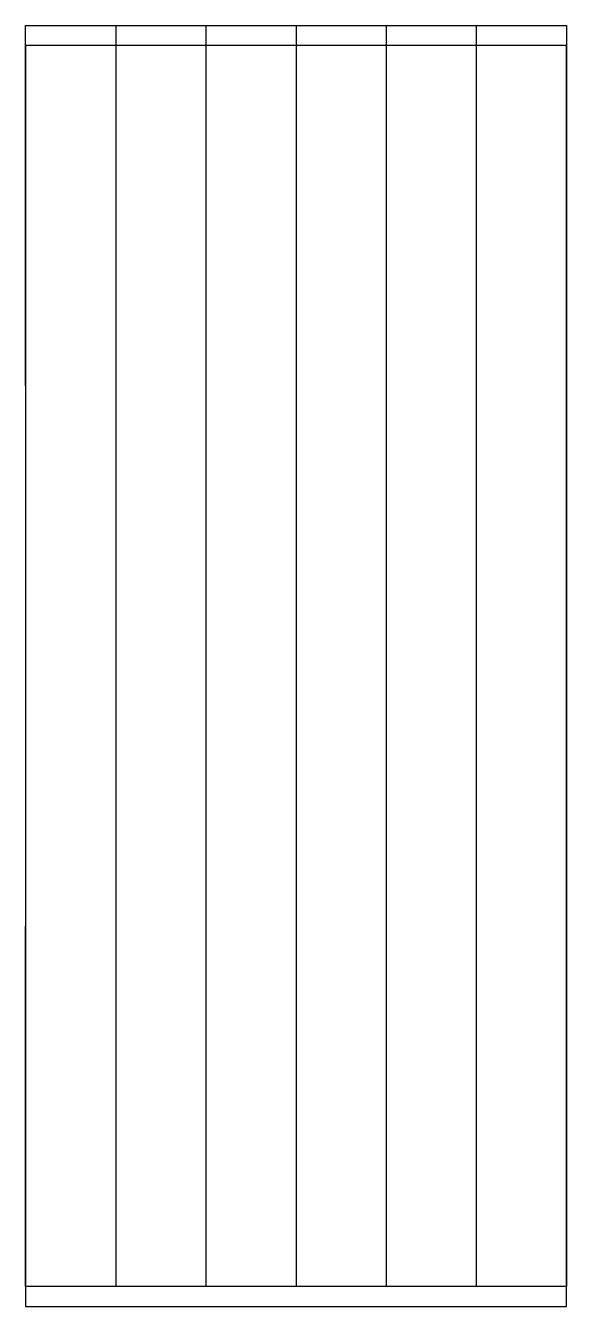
# Model space of a CAD drawing. Header units: inches. Extents: x 152.5 to 158.5, y 159.9 to 174.1.
import ezdxf

# ---------------------------------------------------------------- set-up
doc = ezdxf.new("R2010")
doc.units = ezdxf.units.IN
doc.header["$MEASUREMENT"] = 0
doc.layers.get('0').update_dxf_attribs({"color": 1, "lineweight": 9})
doc.layers.add('M101-HVAC-1st-floor', color=7, linetype='Continuous', lineweight=9)

# ---------------------------------------------------------------- blocks, each defined once
blk = doc.blocks.new('upstairs-bathroom-register')
at = {"layer": 'M101-HVAC-1st-floor', "lineweight": 30}
for p, q in [((107.192, 170.082), (107.192, 174.082)), ((107.192, 174.082), (113.192, 174.082)), ((108.192, 174.082), (108.192, 160.082)), ((109.192, 174.082), (109.192, 160.082)), ((110.192, 174.082), (110.192, 160.082)), ((111.192, 174.082), (111.192, 160.082)), ((112.192, 174.082), (112.192, 160.082)), ((113.192, 174.082), (113.192, 160.082)), ((107.192, 160.082), (107.192, 164.082)), ((113.192, 160.082), (107.192, 160.082))]:
    blk.add_line(p, q, dxfattribs=at)

msp = doc.modelspace()

# ---------------------------------------------------------------- linework, layer by layer
at = {"layer": 'M101-HVAC-1st-floor', "lineweight": 30}
for p, q in [((152.474, 173.86), (152.474, 159.86)), ((158.474, 173.86), (152.474, 173.86)), ((158.474, 159.86), (158.474, 173.86)), ((152.474, 159.86), (158.474, 159.86))]:
    msp.add_line(p, q, dxfattribs=at)

# ---------------------------------------------------------------- block references
at = {"lineweight": 5}
msp.add_blockref('upstairs-bathroom-register', (45.282, 0), dxfattribs=at)

doc.saveas('drawing.dxf')
